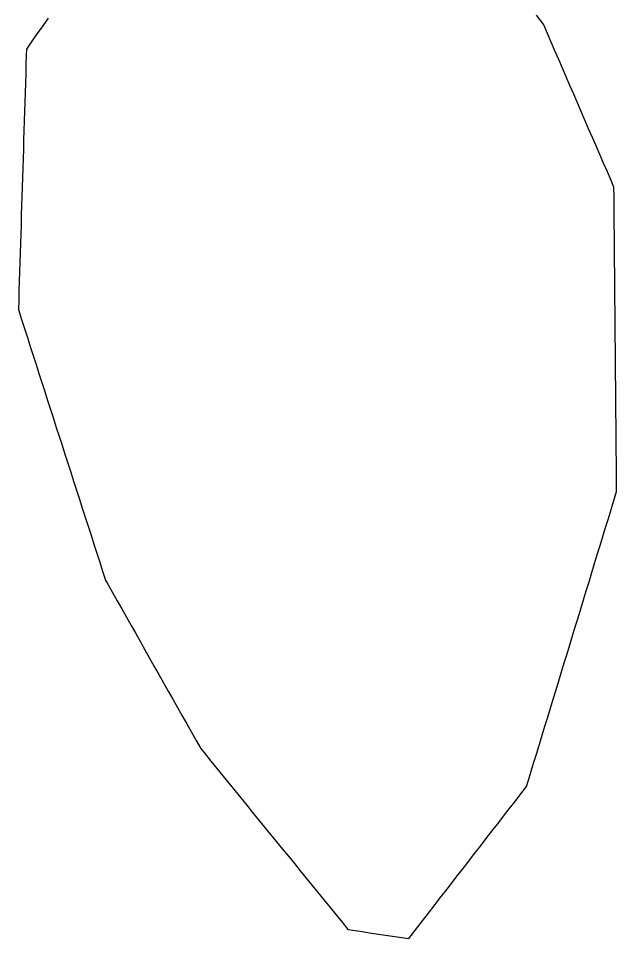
# Model space of a CAD drawing. Header units: millimetres. Extents: x 0 to 2762, y 6 to 2482.
# Drawn here: x 2698.6 to 2762, y 974.8 to 1072.3 of the extents above; entities that cross this region are included whole.
import ezdxf

# ---------------------------------------------------------------- set-up
doc = ezdxf.new("R2010")
doc.units = ezdxf.units.MM
doc.layers.add('ALL_ISLANDS', color=7, linetype='Continuous')
doc.layers.add('OUTLINE_ISLAND_01', color=7, linetype='Continuous')

msp = doc.modelspace()

# ---------------------------------------------------------------- linework, layer by layer
at = {"layer": 'ALL_ISLANDS'}
msp.add_lwpolyline([(2701.7672, 1072.3518), (2701.1912, 1071.5344), (2700.6152, 1070.7169), (2700.0393, 1069.8994), (2699.4633, 1069.082), (2699.4436, 1068.448), (2699.4127, 1067.4485), (2699.3818, 1066.449), (2699.3508, 1065.4494), (2699.3199, 1064.4499), (2699.289, 1063.4504), (2699.258, 1062.4509), (2699.2271, 1061.4514), (2699.1962, 1060.4518), (2699.1652, 1059.4523), (2699.1343, 1058.4528), (2699.1034, 1057.4533), (2699.0724, 1056.4537), (2699.0415, 1055.4542), (2699.0105, 1054.4547), (2698.9796, 1053.4552), (2698.9487, 1052.4557), (2698.9177, 1051.4561), (2698.8868, 1050.4566), (2698.8559, 1049.4571), (2698.8249, 1048.4576), (2698.794, 1047.4581), (2698.7631, 1046.4585), (2698.7321, 1045.459), (2698.7012, 1044.4595), (2698.6702, 1043.46), (2698.6393, 1042.4604), (2698.6084, 1041.4609), (2698.64, 1041.3629), (2698.9466, 1040.4111), (2699.2532, 1039.4592), (2699.5598, 1038.5074), (2699.8663, 1037.5555), (2700.1729, 1036.6037), (2700.4795, 1035.6519), (2700.7861, 1034.7), (2701.0927, 1033.7482), (2701.3993, 1032.7963), (2701.7059, 1031.8445), (2702.0125, 1030.8927), (2702.3191, 1029.9408), (2702.6257, 1028.989), (2702.9323, 1028.0372), (2703.2389, 1027.0853), (2703.5455, 1026.1335), (2703.8521, 1025.1816), (2704.1587, 1024.2298), (2704.4653, 1023.278), (2704.7719, 1022.3261), (2705.0785, 1021.3743), (2705.3851, 1020.4224), (2705.6917, 1019.4706), (2705.9983, 1018.5188), (2706.3049, 1017.5669), (2706.6115, 1016.6151), (2706.9181, 1015.6632), (2707.2247, 1014.7114), (2707.5313, 1013.7596), (2707.8379, 1012.8077), (2708.0911, 1012.3598), (2708.583, 1011.4891), (2709.075, 1010.6185), (2709.5669, 1009.7479), (2710.0589, 1008.8773), (2710.5508, 1008.0067), (2711.0428, 1007.136), (2711.5348, 1006.2654), (2712.0267, 1005.3948), (2712.5187, 1004.5242), (2713.0106, 1003.6536), (2713.5026, 1002.7829), (2713.9945, 1001.9123), (2714.4865, 1001.0417), (2714.9785, 1000.1711), (2715.4704, 999.3005), (2715.9624, 998.4298), (2716.4543, 997.5592), (2716.9463, 996.6886), (2717.4382, 995.818), (2717.9302, 994.9474), (2718.3888, 994.3842), (2719.0202, 993.6088), (2719.6517, 992.8334), (2720.2831, 992.058), (2720.9145, 991.2825), (2721.546, 990.5071), (2722.1774, 989.7317), (2722.8089, 988.9563), (2723.4403, 988.1809), (2724.0718, 987.4054), (2724.7032, 986.63), (2725.3346, 985.8546), (2725.9661, 985.0792), (2726.5975, 984.3037), (2727.229, 983.5283), (2727.8604, 982.7529), (2728.4919, 981.9775), (2729.1233, 981.2021), (2729.7547, 980.4266), (2730.3862, 979.6512), (2731.0176, 978.8758), (2731.6491, 978.1004), (2732.2805, 977.3249), (2732.912, 976.5495), (2733.5434, 975.7741), (2734.0458, 975.6988), (2735.0348, 975.5506), (2736.0237, 975.4024), (2737.0127, 975.2542), (2738.0016, 975.106), (2738.9906, 974.9579), (2739.9796, 974.8097), (2740.2246, 975.1259), (2740.8372, 975.9164), (2741.4497, 976.7068), (2742.0623, 977.4973), (2742.6748, 978.2877), (2743.2873, 979.0782), (2743.8999, 979.8686), (2744.5124, 980.659), (2745.1249, 981.4495), (2745.7375, 982.2399), (2746.35, 983.0304), (2746.9625, 983.8208), (2747.5751, 984.6113), (2748.1876, 985.4017), (2748.8001, 986.1921), (2749.4127, 986.9826), (2750.0252, 987.773), (2750.6377, 988.5635), (2751.2503, 989.3539), (2751.8628, 990.1444), (2752.4753, 990.9348), (2752.6761, 991.5926), (2752.9681, 992.549), (2753.26, 993.5054), (2753.5519, 994.4619), (2753.8439, 995.4183), (2754.1358, 996.3748), (2754.4277, 997.3312), (2754.7197, 998.2876), (2755.0116, 999.2441), (2755.3035, 1000.2005), (2755.5955, 1001.157), (2755.8874, 1002.1134), (2756.1793, 1003.0698), (2756.4713, 1004.0263), (2756.7632, 1004.9827), (2757.0551, 1005.9391), (2757.3471, 1006.8956), (2757.639, 1007.852), (2757.931, 1008.8085), (2758.2229, 1009.7649), (2758.5148, 1010.7213), (2758.8068, 1011.6778), (2759.0987, 1012.6342), (2759.3906, 1013.5906), (2759.6826, 1014.5471), (2759.9745, 1015.5035), (2760.2664, 1016.46), (2760.5584, 1017.4164), (2760.8503, 1018.3728), (2761.1422, 1019.3293), (2761.4342, 1020.2857), (2761.7261, 1021.2422), (2762.0181, 1022.1986), (2762.016, 1022.4363), (2762.0073, 1023.4362), (2761.9987, 1024.4362), (2761.99, 1025.4361), (2761.9813, 1026.4361), (2761.9727, 1027.4361), (2761.964, 1028.436), (2761.9554, 1029.436), (2761.9467, 1030.436), (2761.938, 1031.4359), (2761.9294, 1032.4359), (2761.9207, 1033.4358), (2761.9121, 1034.4358), (2761.9034, 1035.4358), (2761.8947, 1036.4357), (2761.8861, 1037.4357), (2761.8774, 1038.4357), (2761.8687, 1039.4356), (2761.8601, 1040.4356), (2761.8514, 1041.4355), (2761.8428, 1042.4355), (2761.8341, 1043.4355), (2761.8254, 1044.4354), (2761.8168, 1045.4354), (2761.8081, 1046.4354), (2761.7995, 1047.4353), (2761.7908, 1048.4353), (2761.7821, 1049.4352), (2761.7735, 1050.4352), (2761.7648, 1051.4352), (2761.7561, 1052.4351), (2761.7475, 1053.4351), (2761.7388, 1054.4351), (2761.4367, 1055.1339), (2761.0398, 1056.0518), (2760.643, 1056.9697), (2760.2461, 1057.8875), (2759.8493, 1058.8054), (2759.4524, 1059.7233), (2759.0556, 1060.6412), (2758.6587, 1061.5591), (2758.2619, 1062.477), (2757.865, 1063.3948), (2757.4682, 1064.3127), (2757.0713, 1065.2306), (2756.6745, 1066.1485), (2756.2776, 1067.0664), (2755.8808, 1067.9843), (2755.4839, 1068.9021), (2755.087, 1069.82), (2754.6902, 1070.7379), (2754.2933, 1071.6558), (2754.1189, 1071.8835), (2753.5109, 1072.6774)], dxfattribs=at)
at = {"layer": 'OUTLINE_ISLAND_01'}
msp.add_lwpolyline([(2701.7672, 1072.3518), (2701.1912, 1071.5344), (2700.6152, 1070.7169), (2700.0393, 1069.8994), (2699.4633, 1069.082), (2699.4436, 1068.448), (2699.4127, 1067.4485), (2699.3818, 1066.449), (2699.3508, 1065.4494), (2699.3199, 1064.4499), (2699.289, 1063.4504), (2699.258, 1062.4509), (2699.2271, 1061.4514), (2699.1962, 1060.4518), (2699.1652, 1059.4523), (2699.1343, 1058.4528), (2699.1034, 1057.4533), (2699.0724, 1056.4537), (2699.0415, 1055.4542), (2699.0105, 1054.4547), (2698.9796, 1053.4552), (2698.9487, 1052.4557), (2698.9177, 1051.4561), (2698.8868, 1050.4566), (2698.8559, 1049.4571), (2698.8249, 1048.4576), (2698.794, 1047.4581), (2698.7631, 1046.4585), (2698.7321, 1045.459), (2698.7012, 1044.4595), (2698.6702, 1043.46), (2698.6393, 1042.4604), (2698.6084, 1041.4609), (2698.64, 1041.3629), (2698.9466, 1040.4111), (2699.2532, 1039.4592), (2699.5598, 1038.5074), (2699.8663, 1037.5555), (2700.1729, 1036.6037), (2700.4795, 1035.6519), (2700.7861, 1034.7), (2701.0927, 1033.7482), (2701.3993, 1032.7963), (2701.7059, 1031.8445), (2702.0125, 1030.8927), (2702.3191, 1029.9408), (2702.6257, 1028.989), (2702.9323, 1028.0372), (2703.2389, 1027.0853), (2703.5455, 1026.1335), (2703.8521, 1025.1816), (2704.1587, 1024.2298), (2704.4653, 1023.278), (2704.7719, 1022.3261), (2705.0785, 1021.3743), (2705.3851, 1020.4224), (2705.6917, 1019.4706), (2705.9983, 1018.5188), (2706.3049, 1017.5669), (2706.6115, 1016.6151), (2706.9181, 1015.6632), (2707.2247, 1014.7114), (2707.5313, 1013.7596), (2707.8379, 1012.8077), (2708.0911, 1012.3598), (2708.583, 1011.4891), (2709.075, 1010.6185), (2709.5669, 1009.7479), (2710.0589, 1008.8773), (2710.5508, 1008.0067), (2711.0428, 1007.136), (2711.5348, 1006.2654), (2712.0267, 1005.3948), (2712.5187, 1004.5242), (2713.0106, 1003.6536), (2713.5026, 1002.7829), (2713.9945, 1001.9123), (2714.4865, 1001.0417), (2714.9785, 1000.1711), (2715.4704, 999.3005), (2715.9624, 998.4298), (2716.4543, 997.5592), (2716.9463, 996.6886), (2717.4382, 995.818), (2717.9302, 994.9474), (2718.3888, 994.3842), (2719.0202, 993.6088), (2719.6517, 992.8334), (2720.2831, 992.058), (2720.9145, 991.2825), (2721.546, 990.5071), (2722.1774, 989.7317), (2722.8089, 988.9563), (2723.4403, 988.1809), (2724.0718, 987.4054), (2724.7032, 986.63), (2725.3346, 985.8546), (2725.9661, 985.0792), (2726.5975, 984.3037), (2727.229, 983.5283), (2727.8604, 982.7529), (2728.4919, 981.9775), (2729.1233, 981.2021), (2729.7547, 980.4266), (2730.3862, 979.6512), (2731.0176, 978.8758), (2731.6491, 978.1004), (2732.2805, 977.3249), (2732.912, 976.5495), (2733.5434, 975.7741), (2734.0458, 975.6988), (2735.0348, 975.5506), (2736.0237, 975.4024), (2737.0127, 975.2542), (2738.0016, 975.106), (2738.9906, 974.9579), (2739.9796, 974.8097), (2740.2246, 975.1259), (2740.8372, 975.9164), (2741.4497, 976.7068), (2742.0623, 977.4973), (2742.6748, 978.2877), (2743.2873, 979.0782), (2743.8999, 979.8686), (2744.5124, 980.659), (2745.1249, 981.4495), (2745.7375, 982.2399), (2746.35, 983.0304), (2746.9625, 983.8208), (2747.5751, 984.6113), (2748.1876, 985.4017), (2748.8001, 986.1921), (2749.4127, 986.9826), (2750.0252, 987.773), (2750.6377, 988.5635), (2751.2503, 989.3539), (2751.8628, 990.1444), (2752.4753, 990.9348), (2752.6761, 991.5926), (2752.9681, 992.549), (2753.26, 993.5054), (2753.5519, 994.4619), (2753.8439, 995.4183), (2754.1358, 996.3748), (2754.4277, 997.3312), (2754.7197, 998.2876), (2755.0116, 999.2441), (2755.3035, 1000.2005), (2755.5955, 1001.157), (2755.8874, 1002.1134), (2756.1793, 1003.0698), (2756.4713, 1004.0263), (2756.7632, 1004.9827), (2757.0551, 1005.9391), (2757.3471, 1006.8956), (2757.639, 1007.852), (2757.931, 1008.8085), (2758.2229, 1009.7649), (2758.5148, 1010.7213), (2758.8068, 1011.6778), (2759.0987, 1012.6342), (2759.3906, 1013.5906), (2759.6826, 1014.5471), (2759.9745, 1015.5035), (2760.2664, 1016.46), (2760.5584, 1017.4164), (2760.8503, 1018.3728), (2761.1422, 1019.3293), (2761.4342, 1020.2857), (2761.7261, 1021.2422), (2762.0181, 1022.1986), (2762.016, 1022.4363), (2762.0073, 1023.4362), (2761.9987, 1024.4362), (2761.99, 1025.4361), (2761.9813, 1026.4361), (2761.9727, 1027.4361), (2761.964, 1028.436), (2761.9554, 1029.436), (2761.9467, 1030.436), (2761.938, 1031.4359), (2761.9294, 1032.4359), (2761.9207, 1033.4358), (2761.9121, 1034.4358), (2761.9034, 1035.4358), (2761.8947, 1036.4357), (2761.8861, 1037.4357), (2761.8774, 1038.4357), (2761.8687, 1039.4356), (2761.8601, 1040.4356), (2761.8514, 1041.4355), (2761.8428, 1042.4355), (2761.8341, 1043.4355), (2761.8254, 1044.4354), (2761.8168, 1045.4354), (2761.8081, 1046.4354), (2761.7995, 1047.4353), (2761.7908, 1048.4353), (2761.7821, 1049.4352), (2761.7735, 1050.4352), (2761.7648, 1051.4352), (2761.7561, 1052.4351), (2761.7475, 1053.4351), (2761.7388, 1054.4351), (2761.4367, 1055.1339), (2761.0398, 1056.0518), (2760.643, 1056.9697), (2760.2461, 1057.8875), (2759.8493, 1058.8054), (2759.4524, 1059.7233), (2759.0556, 1060.6412), (2758.6587, 1061.5591), (2758.2619, 1062.477), (2757.865, 1063.3948), (2757.4682, 1064.3127), (2757.0713, 1065.2306), (2756.6745, 1066.1485), (2756.2776, 1067.0664), (2755.8808, 1067.9843), (2755.4839, 1068.9021), (2755.087, 1069.82), (2754.6902, 1070.7379), (2754.2933, 1071.6558), (2754.1189, 1071.8835), (2753.5109, 1072.6774)], dxfattribs=at)

doc.saveas('drawing.dxf')
